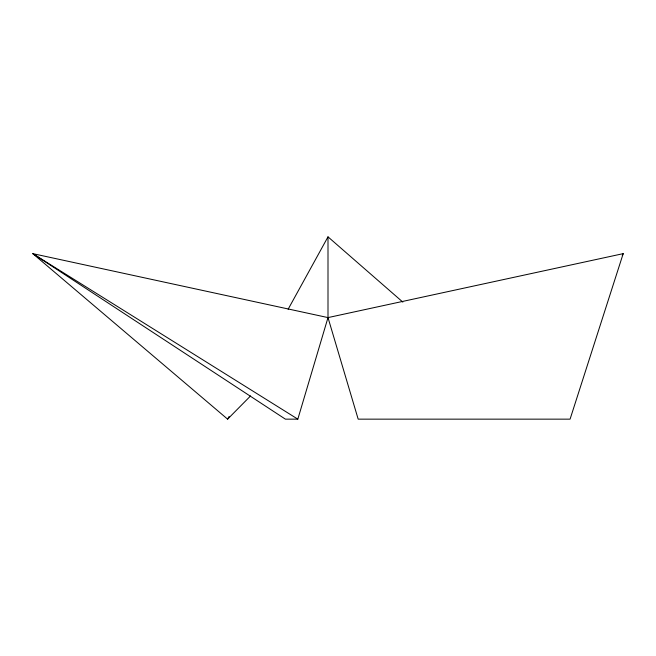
<?xml version="1.0" encoding="UTF-8"?>
<svg xmlns="http://www.w3.org/2000/svg" width="656" height="656" viewBox="0 0 656 656"><rect width="100%" height="100%" fill="white"/><g stroke="black" fill="none" stroke-linecap="round" stroke-linejoin="round"><path stroke-width="0.98" d="M328 317.594L358.176 419.151L570.08 419.151L623.2 253.642L328 317.594L32.8 253.642L285.401 419.151L297.824 419.151L328 317.594L328 236.849L402.841 302.104M622.257 255.446L623.2 253.642M297.824 419.151L32.8 253.642L227.616 419.151L229.092 416.47M288.14 309.23L328 236.849M227.616 419.151L250.559 395.937"/></g></svg>
